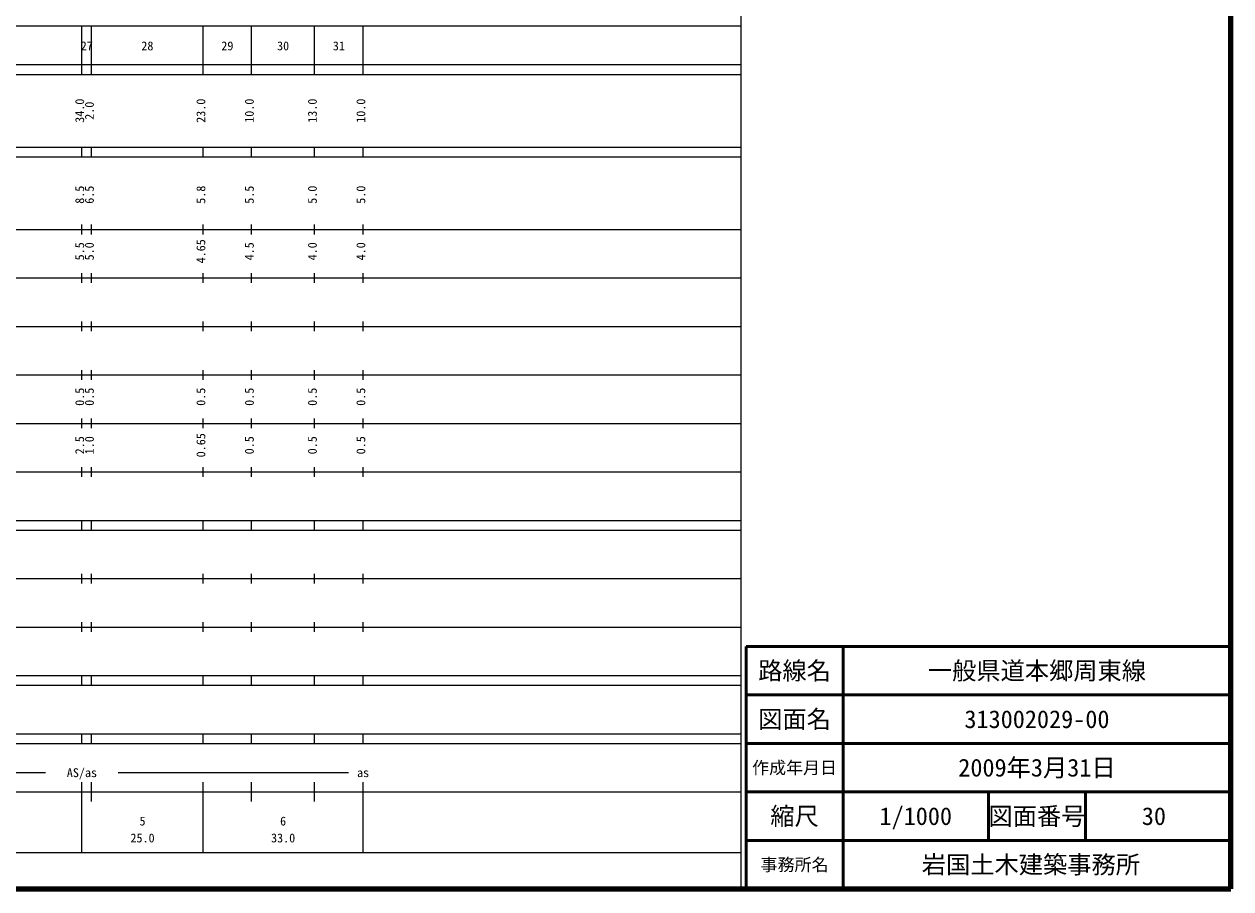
# Model space of a CAD drawing. Units: millimetres on the paper, enlarged 1000 times. Extents: x 40000 to 680000, y 20000 to 380000.
# Drawn here: x 431080 to 680000, y 20000 to 198357 of the extents above; entities that cross this region are included whole.
import ezdxf
from ezdxf.enums import TextEntityAlignment as Align

# ---------------------------------------------------------------- set-up
doc = ezdxf.new("R2010")
doc.units = ezdxf.units.MM
doc.header["$LTSCALE"] = 1000
for name, color, linetype, lineweight in [('M-TTL', 2, 'Continuous', 140), ('M-TTL-BAND', 7, 'Continuous', 25), ('M-TTL-FRAM', 2, 'Continuous', 50), ('M-TTL-LINE', 7, 'Continuous', 50)]:
    doc.layers.add(name, color=color, linetype=linetype, lineweight=lineweight)
doc.layers.add('M-TTL-TXT', color=7, linetype='Continuous')
doc.styles.add('ＭＳ ゴシック', font='')
doc.styles.get('ＭＳ ゴシック').set_extended_font_data('MS Gothic')

msp = doc.modelspace()

# ---------------------------------------------------------------- linework, layer by layer
at = {"layer": 'M-TTL'}
for p, q in [((680000, 20000), (680000, 380000)), ((40000, 20000), (680000, 20000))]:
    msp.add_line(p, q, dxfattribs=at)
at = {"layer": 'M-TTL-BAND'}
for p, q in [((579000, 20000), (579000, 370000)), ((68000, 198000), (579000, 198000)), ((443000, 188000), (443000, 198000)), ((445000, 188000), (445000, 198000)), ((468000, 188000), (468000, 198000)), ((478000, 188000), (478000, 198000)), ((491000, 188000), (491000, 198000)), ((501000, 188000), (501000, 198000)), ((40000, 190000), (579000, 190000)), ((40000, 188000), (579000, 188000)), ((40000, 173000), (579000, 173000)), ((443000, 171000), (443000, 173000)), ((445000, 171000), (445000, 173000)), ((468000, 171000), (468000, 173000)), ((478000, 171000), (478000, 173000)), ((491000, 171000), (491000, 173000)), ((501000, 171000), (501000, 173000)), ((40000, 171000), (579000, 171000)), ((443000, 155000), (443000, 157000)), ((445000, 155000), (445000, 157000)), ((468000, 155000), (468000, 157000)), ((478000, 155000), (478000, 157000)), ((491000, 155000), (491000, 157000)), ((501000, 155000), (501000, 157000)), ((40000, 156000), (579000, 156000)), ((443000, 145000), (443000, 147000)), ((445000, 145000), (445000, 147000)), ((468000, 145000), (468000, 147000)), ((478000, 145000), (478000, 147000)), ((491000, 145000), (491000, 147000)), ((501000, 145000), (501000, 147000)), ((46000, 146000), (579000, 146000)), ((443000, 135000), (443000, 137000)), ((445000, 135000), (445000, 137000)), ((468000, 135000), (468000, 137000)), ((478000, 135000), (478000, 137000)), ((491000, 135000), (491000, 137000)), ((501000, 135000), (501000, 137000)), ((52000, 136000), (579000, 136000)), ((443000, 125000), (443000, 127000)), ((445000, 125000), (445000, 127000)), ((468000, 125000), (468000, 127000)), ((478000, 125000), (478000, 127000)), ((491000, 125000), (491000, 127000)), ((501000, 125000), (501000, 127000)), ((46000, 126000), (579000, 126000)), ((443000, 115000), (443000, 117000)), ((445000, 115000), (445000, 117000)), ((468000, 115000), (468000, 117000)), ((478000, 115000), (478000, 117000)), ((491000, 115000), (491000, 117000)), ((501000, 115000), (501000, 117000)), ((52000, 116000), (579000, 116000)), ((46000, 106000), (579000, 106000)), ((443000, 105000), (443000, 107000)), ((445000, 105000), (445000, 107000)), ((468000, 105000), (468000, 107000)), ((478000, 105000), (478000, 107000)), ((491000, 105000), (491000, 107000)), ((501000, 105000), (501000, 107000)), ((40000, 96000), (579000, 96000)), ((443000, 94000), (443000, 96000)), ((445000, 94000), (445000, 96000)), ((468000, 94000), (468000, 96000)), ((478000, 94000), (478000, 96000)), ((491000, 94000), (491000, 96000)), ((501000, 94000), (501000, 96000)), ((40000, 94000), (579000, 94000)), ((443000, 83000), (443000, 85000)), ((445000, 83000), (445000, 85000)), ((468000, 83000), (468000, 85000)), ((478000, 83000), (478000, 85000)), ((491000, 83000), (491000, 85000)), ((501000, 83000), (501000, 85000)), ((49000, 84000), (579000, 84000)), ((443000, 73000), (443000, 75000)), ((445000, 73000), (445000, 75000)), ((468000, 73000), (468000, 75000)), ((478000, 73000), (478000, 75000)), ((491000, 73000), (491000, 75000)), ((501000, 73000), (501000, 75000)), ((40000, 74000), (579000, 74000)), ((40000, 64000), (579000, 64000)), ((443000, 62000), (443000, 64000)), ((445000, 62000), (445000, 64000)), ((468000, 62000), (468000, 64000)), ((478000, 62000), (478000, 64000)), ((491000, 62000), (491000, 64000)), ((501000, 62000), (501000, 64000)), ((40000, 62000), (579000, 62000)), ((40000, 52000), (579000, 52000)), ((40000, 50000), (579000, 50000)), ((443000, 50000), (443000, 52000)), ((445000, 50000), (445000, 52000)), ((468000, 50000), (468000, 52000)), ((478000, 50000), (478000, 52000)), ((491000, 50000), (491000, 52000)), ((501000, 50000), (501000, 52000)), ((71000, 44000), (435500, 44000)), ((450500, 44000), (498000, 44000)), ((40000, 40000), (579000, 40000)), ((443000, 27500), (443000, 42000)), ((445000, 38000), (445000, 42000)), ((468000, 27500), (468000, 42000)), ((478000, 38000), (478000, 42000)), ((491000, 38000), (491000, 42000)), ((501000, 27500), (501000, 42000)), ((68000, 27500), (579000, 27500))]:
    msp.add_line(p, q, dxfattribs=at)
at = {"layer": 'M-TTL-FRAM'}
for p, q in [((680000, 70000), (580000, 70000)), ((580000, 70000), (580000, 20000))]:
    msp.add_line(p, q, dxfattribs=at)
at = {"layer": 'M-TTL-LINE'}
for p, q in [((600000, 70000), (600000, 20000)), ((680000, 60000), (580000, 60000)), ((680000, 50000), (580000, 50000)), ((680000, 40000), (580000, 40000)), ((630000, 40000), (630000, 30000)), ((650000, 40000), (650000, 30000)), ((680000, 30000), (580000, 30000))]:
    msp.add_line(p, q, dxfattribs=at)

# ---------------------------------------------------------------- texts
at = {"layer": 'M-TTL-BAND', "style": 'ＭＳ ゴシック'}
for s, p in [('27', (444000, 192405)), ('28', (456500, 192405)), ('29', (473000, 192405)), ('30', (484500, 192405)), ('31', (496000, 192405)), ('AS/as', (443000, 42500)), ('as', (501000, 42500)), ('5', (455500, 32523)), ('6', (484500, 32523)), ('25.0', (455500, 29033)), ('33.0', (484500, 29033))]:
    msp.add_text(s, height=1833, dxfattribs=at).set_placement(p, align=Align.BOTTOM_CENTER)
for s, p in [('34.0', (444000, 180500)), ('2.0', (446000, 180500)), ('23.0', (469000, 180500)), ('10.0', (479000, 180500)), ('13.0', (492000, 180500)), ('10.0', (502000, 180500)), ('8.5', (444000, 163174)), ('6.5', (446000, 163174)), ('5.8', (469000, 163174)), ('5.5', (479000, 163174)), ('5.0', (492000, 163174)), ('5.0', (502000, 163174)), ('5.5', (444000, 151500)), ('5.0', (446000, 151500)), ('4.65', (469000, 151500)), ('4.5', (479000, 151500)), ('4.0', (492000, 151500)), ('4.0', (502000, 151500)), ('0.5', (444000, 121500)), ('0.5', (446000, 121500)), ('0.5', (469000, 121500)), ('0.5', (479000, 121500)), ('0.5', (492000, 121500)), ('0.5', (502000, 121500)), ('2.5', (444000, 111500)), ('1.0', (446000, 111500)), ('0.65', (469000, 111500)), ('0.5', (479000, 111500)), ('0.5', (492000, 111500)), ('0.5', (502000, 111500))]:
    msp.add_text(s, height=1833, rotation=90, dxfattribs=at).set_placement(p, align=Align.BOTTOM_CENTER)
at = {"layer": 'M-TTL-TXT', "style": 'ＭＳ ゴシック'}
for s, height, p in [('路線名', 3666, (590000, 65000)), ('路線名', 3666, (590000, 65000)), ('一般県道本郷周東線', 3666, (640000, 65000)), ('図面名', 3666, (590000, 55000)), ('図面名', 3666, (590000, 55000)), ('313002029-00', 3666, (640000, 55000)), ('2009年3月31日', 3666, (640000, 45000)), ('作成年月日', 2566, (590000, 45000)), ('作成年月日', 2566, (590000, 45000)), ('縮尺', 3666, (590000, 35000)), ('縮尺', 3666, (590000, 35000)), ('1/1000', 3666, (615000, 35000)), ('図面番号', 3666, (640000, 35000)), ('図面番号', 3666, (640000, 35000)), ('30', 3666, (664125, 35000)), ('岩国土木建築事務所 ', 3666, (640000, 25000)), ('事務所名', 2566, (590000, 25000)), ('事務所名', 2566, (590000, 25000))]:
    msp.add_text(s, height=height, dxfattribs=at).set_placement(p, align=Align.MIDDLE_CENTER)

doc.saveas('drawing.dxf')
